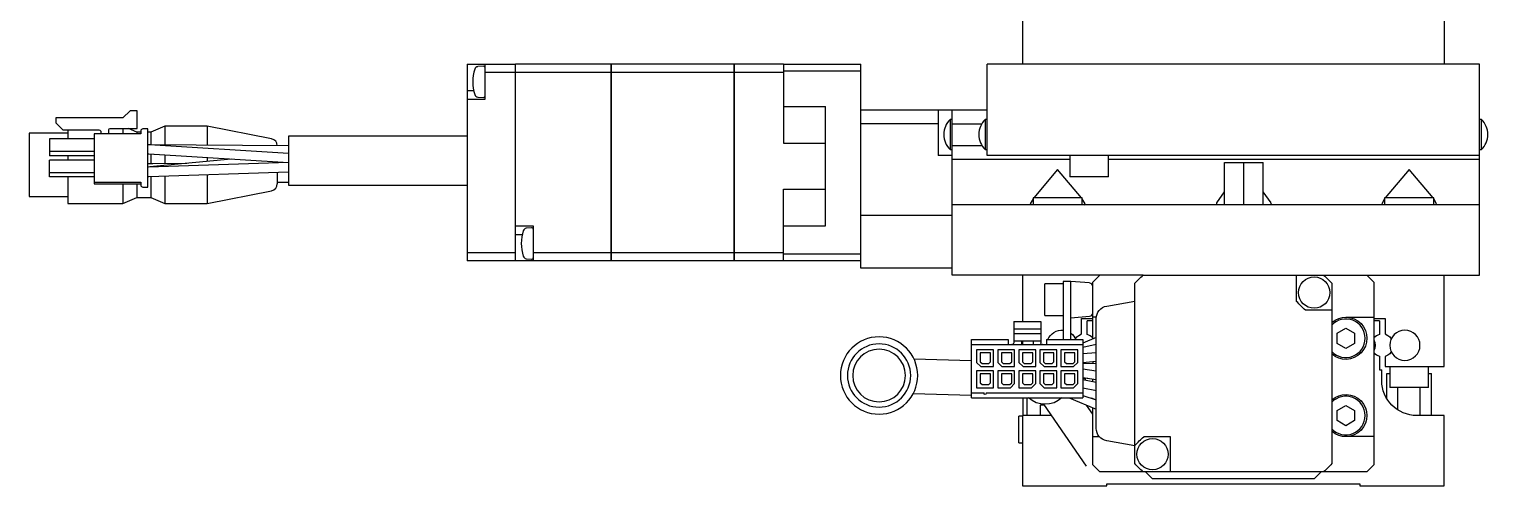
# Model space of a CAD drawing. Extents: x 0 to 994, y -8 to 791.
# Drawn here: x 0 to 207.5, y 253.1 to 318.1 of the extents above; entities that cross this region are included whole.
import ezdxf

# ---------------------------------------------------------------- set-up
doc = ezdxf.new("R2010")
doc.units = 0
doc.header["$LTSCALE"] = 0.5
doc.layers.add('MSM_CONTINUOUS', color=7, linetype='CONTINUOUS')

msp = doc.modelspace()

# ---------------------------------------------------------------- linework, layer by layer
at = {"layer": 'MSM_CONTINUOUS'}
for p, q in [((141.3, 323.14), (141.3, 313.14)), ((201.3, 323.14), (201.3, 313.14)), ((62.3, 313.14), (62.3, 285.14)), ((62.3, 313.14), (69.19, 313.14)), ((64.59, 312.87), (63.82, 312.8)), ((64.8, 313.14), (64.8, 308.14)), ((69.19, 311.98), (64.8, 311.98)), ((69.19, 285.14), (69.19, 313.14)), ((69.2, 313.13), (69.19, 313.13)), ((69.2, 311.98), (69.19, 311.98)), ((82.8, 313.14), (69.2, 313.14)), ((69.2, 285.14), (69.2, 313.14)), ((82.8, 311.98), (69.2, 311.98)), ((82.8, 285.14), (82.8, 313.14)), ((82.8, 313.13), (82.81, 313.13)), ((82.8, 311.98), (82.81, 311.98)), ((82.81, 313.14), (82.81, 285.14)), ((100.3, 313.14), (82.81, 313.14)), ((100.3, 311.98), (82.81, 311.98)), ((100.3, 285.14), (100.3, 313.14)), ((100.3, 313.13), (100.31, 313.13)), ((100.3, 311.98), (100.31, 311.98)), ((100.31, 313.14), (100.31, 285.14)), ((107.3, 313.14), (100.31, 313.14)), ((107.3, 311.98), (100.31, 311.98)), ((107.3, 313.14), (118.3, 313.14)), ((107.3, 313.14), (107.3, 301.9)), ((118.3, 312.14), (107.3, 312.14)), ((118.3, 284.14), (118.3, 313.14)), ((206.3, 313.14), (136.3, 313.14)), ((136.3, 300.14), (136.3, 313.14)), ((206.3, 283.14), (206.3, 313.14)), ((62.3, 309.39), (63.24, 309.39)), ((64.8, 308.14), (62.3, 308.14)), ((63.82, 308.47), (64.59, 308.41)), ((107.3, 307.14), (113.3, 307.14)), ((113.3, 290.14), (113.3, 307.14)), ((3.79, 305.5), (3.79, 304.8)), ((13.33, 305.5), (3.79, 305.5)), ((14.35, 306.52), (13.33, 305.5)), ((15.35, 306.52), (14.35, 306.52)), ((15.35, 303.99), (15.35, 306.52)), ((118.3, 306.64), (136.3, 306.64)), ((129.3, 306.64), (129.3, 300.14)), ((131.01, 305.29), (131.01, 300.99)), ((131.3, 305.29), (131.01, 305.29)), ((131.3, 283.14), (131.3, 306.64)), ((136.01, 305.29), (136.01, 300.99)), ((136.3, 305.29), (136.01, 305.29)), ((206.59, 305.29), (206.3, 305.29)), ((206.59, 300.99), (206.59, 305.29)), ((0, 303.34), (0, 294.34)), ((5.5, 303.34), (0, 303.34)), ((3.79, 304.8), (4.79, 303.8)), ((4.79, 303.8), (9.92, 303.8)), ((5.5, 303.8), (5.5, 302.51)), ((15.88, 303.24), (9.25, 303.24)), ((9.25, 303.24), (9.25, 296.13)), ((10.2, 303.52), (10.2, 303.24)), ((11.35, 303.24), (11.35, 303.84)), ((11.5, 303.99), (15.35, 303.99)), ((13.3, 303.99), (13.3, 303.24)), ((15.3, 303.49), (14.12, 303.99)), ((15.3, 303.49), (15.3, 303.24)), ((15.88, 303.49), (15.3, 303.49)), ((15.88, 303.65), (15.88, 303.24)), ((16.9, 303.95), (16.18, 303.95)), ((16.9, 295.67), (16.9, 303.95)), ((17.3, 303.49), (16.9, 303.49)), ((19.3, 304.34), (17.3, 303.49)), ((17.3, 303.49), (17.3, 301.66)), ((19.3, 304.34), (19.3, 301.67)), ((25.3, 304.34), (19.3, 304.34)), ((25.3, 304.34), (25.3, 301.62)), ((34.49, 302.53), (25.3, 304.34)), ((129.3, 304.64), (118.3, 304.64)), ((131.3, 304.67), (135.52, 304.67)), ((9.25, 302.51), (2.9, 302.51)), ((2.9, 302.51), (2.9, 300.11)), ((17.1, 301.68), (16.9, 301.69)), ((17.23, 301.69), (16.9, 301.69)), ((36.9, 300.44), (17.1, 301.68)), ((36.9, 301.53), (17.23, 301.69)), ((35.3, 301.55), (35.3, 301.55)), ((36.9, 302.91), (36.9, 295.91)), ((62.3, 302.91), (36.9, 302.91)), ((107.3, 301.9), (113.3, 301.9)), ((131.01, 300.99), (131.3, 300.99)), ((131.3, 301.6), (135.52, 301.6)), ((136.01, 300.99), (136.3, 300.99)), ((206.3, 300.99), (206.59, 300.99)), ((9.25, 300.71), (2.9, 300.71)), ((9.25, 300.11), (2.9, 300.11)), ((9.25, 299.51), (2.9, 299.51)), ((2.9, 297.11), (2.9, 299.51)), ((5.5, 300.11), (5.5, 299.51)), ((16.9, 300.39), (17.02, 300.38)), ((16.9, 300.38), (17.02, 300.37)), ((17.57, 298.99), (16.9, 298.99)), ((36.88, 299.14), (16.97, 298.49)), ((17.02, 300.38), (36.88, 299.14)), ((17.02, 300.37), (17.68, 300.34)), ((28.75, 299.65), (17.18, 298.52)), ((17.3, 300.36), (17.3, 298.99)), ((22.42, 299.03), (17.57, 298.99)), ((19.3, 300.24), (19.3, 299.01)), ((25.3, 299.86), (25.3, 299.31)), ((131.3, 300.14), (129.3, 300.14)), ((131.3, 299.64), (148.05, 299.64)), ((206.3, 300.14), (136.3, 300.14)), ((148.05, 300.14), (148.05, 297.14)), ((153.55, 297.14), (153.55, 300.14)), ((153.55, 299.64), (206.3, 299.64)), ((170.05, 293.14), (170.05, 299.14)), ((170.05, 299.14), (175.55, 299.14)), ((172.8, 293.14), (172.8, 299.14)), ((175.55, 293.14), (175.55, 299.14)), ((9.25, 297.71), (2.9, 297.71)), ((9.25, 297.11), (2.9, 297.11)), ((5.5, 297.11), (5.5, 293.34)), ((17.18, 298.52), (16.9, 298.5)), ((16.97, 298.49), (16.9, 298.49)), ((16.9, 297.19), (17.02, 297.19)), ((17.02, 297.19), (36.9, 297.84)), ((17.3, 297.2), (17.3, 294.19)), ((19.3, 297.27), (19.3, 293.34)), ((25.3, 297.46), (25.3, 293.34)), ((35.3, 297.79), (35.3, 296.13)), ((146.3, 298.14), (142.9, 294.14)), ((149.71, 294.14), (146.3, 298.14)), ((153.55, 297.14), (148.05, 297.14)), ((196.3, 298.14), (192.9, 294.14)), ((199.71, 294.14), (196.3, 298.14)), ((9.25, 296.38), (15.88, 296.38)), ((9.25, 296.13), (15.88, 296.13)), ((13.3, 296.13), (13.3, 293.34)), ((15.3, 296.13), (15.3, 294.19)), ((15.88, 296.38), (15.88, 295.97)), ((16.18, 295.67), (16.9, 295.67)), ((25.3, 293.34), (34.49, 295.14)), ((35.3, 296.34), (36.9, 296.34)), ((36.9, 295.91), (62.3, 295.91)), ((107.3, 285.14), (107.3, 295.37)), ((107.3, 295.37), (113.3, 295.37)), ((168.95, 293.44), (170.05, 294.97)), ((176.67, 293.4), (175.55, 294.97)), ((0, 294.34), (5.5, 294.34)), ((5.5, 293.34), (13.3, 293.34)), ((13.3, 293.34), (15.3, 294.19)), ((15.3, 294.19), (17.3, 294.19)), ((17.3, 294.19), (19.3, 293.34)), ((19.3, 293.34), (25.3, 293.34)), ((206.3, 293.14), (131.3, 293.14)), ((142.8, 294.01), (142.4, 293.26)), ((142.4, 293.26), (142.56, 293.14)), ((149.8, 294.14), (142.8, 294.14)), ((142.8, 294.14), (142.8, 293.14)), ((149.8, 293.14), (149.8, 294.14)), ((150.2, 293.26), (149.8, 294.01)), ((150.04, 293.14), (150.2, 293.26)), ((168.9, 293.26), (169.06, 293.14)), ((176.54, 293.14), (176.7, 293.26)), ((192.8, 294.01), (192.4, 293.26)), ((192.4, 293.26), (192.56, 293.14)), ((199.8, 294.14), (192.8, 294.14)), ((192.8, 294.14), (192.8, 293.14)), ((199.8, 293.14), (199.8, 294.14)), ((200.2, 293.26), (199.8, 294.01)), ((200.04, 293.14), (200.2, 293.26)), ((118.3, 291.64), (131.3, 291.64)), ((69.2, 290.14), (71.7, 290.14)), ((69.2, 288.89), (70.13, 288.89)), ((71.48, 289.87), (70.71, 289.8)), ((71.7, 290.14), (71.7, 285.14)), ((107.3, 290.14), (113.3, 290.14)), ((69.19, 286.29), (62.3, 286.29)), ((69.19, 285.14), (62.3, 285.14)), ((69.2, 286.3), (69.19, 286.3)), ((69.2, 285.15), (69.19, 285.15)), ((82.8, 285.14), (69.2, 285.14)), ((70.71, 285.47), (71.48, 285.41)), ((82.8, 286.29), (71.7, 286.29)), ((82.8, 286.3), (82.81, 286.3)), ((82.8, 285.15), (82.81, 285.15)), ((100.3, 286.29), (82.81, 286.29)), ((100.3, 285.14), (82.81, 285.14)), ((100.3, 286.3), (100.31, 286.3)), ((100.3, 285.15), (100.31, 285.15)), ((107.3, 286.29), (100.31, 286.29)), ((107.3, 285.14), (100.31, 285.14)), ((107.3, 286.14), (118.3, 286.14)), ((118.3, 285.14), (107.3, 285.14)), ((131.3, 284.14), (118.3, 284.14)), ((158.45, 283.14), (131.3, 283.14)), ((141.3, 283.14), (141.3, 276.52)), ((147.1, 282.24), (147.1, 273.95)), ((148.2, 282.24), (147.1, 282.24)), ((148.2, 273.95), (148.2, 282.24)), ((150.84, 282.01), (148.2, 282.24)), ((152.3, 283.14), (151.3, 282.14)), ((158.45, 283.14), (184.15, 283.14)), ((180.3, 279.39), (180.3, 283.14)), ((184.15, 283.14), (206.3, 283.14)), ((191.3, 282.14), (190.3, 283.14)), ((201.3, 270.14), (201.3, 283.14)), ((144.5, 277.39), (144.5, 281.89)), ((147.1, 281.89), (144.5, 281.89)), ((151.3, 274.03), (151.3, 282.14)), ((157.3, 256.29), (157.3, 281.98)), ((185.3, 281.98), (185.3, 256.29)), ((191.3, 282.14), (191.3, 256.14)), ((153.29, 278.73), (157.3, 279.44)), ((185.3, 278.14), (181.55, 278.14)), ((140.05, 276.52), (140.05, 273.49)), ((140.05, 276.52), (143.91, 276.52)), ((143.91, 276.52), (143.91, 273.49)), ((144.5, 277.39), (147.1, 277.39)), ((148.2, 277.04), (150.84, 277.27)), ((149.7, 276.94), (151.3, 276.94)), ((149.7, 274.75), (149.7, 276.94)), ((150.5, 274.67), (150.5, 276.64)), ((151.3, 276.64), (150.5, 276.64)), ((151.81, 277.14), (151.3, 277.14)), ((151.8, 261.32), (151.8, 276.96)), ((187.3, 277.14), (191.3, 277.14)), ((191.3, 276.94), (192.9, 276.94)), ((192.1, 276.64), (191.3, 276.64)), ((192.1, 276.64), (192.1, 274.67)), ((192.9, 276.94), (192.9, 274.75)), ((134.05, 265.67), (134.05, 273.95)), ((134.05, 273.95), (139.25, 273.95)), ((139.25, 273.95), (139.25, 273.24)), ((140.05, 275.5), (143.91, 275.5)), ((140.05, 274.8), (143.91, 274.8)), ((144.71, 273.95), (144.71, 273.24)), ((144.71, 273.95), (149.9, 273.95)), ((149.34, 274.54), (149.7, 274.75)), ((151.8, 274.24), (149.9, 273.43)), ((149.9, 273.95), (149.9, 265.67)), ((186.05, 274.86), (187.3, 275.58)), ((186.05, 273.42), (186.05, 274.86)), ((187.3, 275.58), (188.55, 274.86)), ((188.55, 274.86), (188.55, 273.42)), ((192.9, 274.75), (193.26, 274.54)), ((134.05, 273.24), (149.9, 273.24)), ((134.78, 272.51), (134.78, 270.71)), ((137.18, 272.51), (134.78, 272.51)), ((135.3, 272.06), (135.3, 270.81)), ((136.77, 272.06), (135.3, 272.06)), ((136.77, 270.81), (136.77, 272.06)), ((137.18, 270.11), (137.18, 272.51)), ((137.78, 272.51), (137.78, 270.71)), ((140.18, 272.51), (137.78, 272.51)), ((138.3, 272.06), (138.3, 270.81)), ((139.77, 272.06), (138.3, 272.06)), ((139.77, 270.81), (139.77, 272.06)), ((140.05, 273.8), (143.91, 273.8)), ((140.18, 270.11), (140.18, 272.51)), ((140.78, 272.51), (140.78, 270.71)), ((143.18, 272.51), (140.78, 272.51)), ((141.16, 273.8), (141.16, 273.24)), ((141.3, 273.8), (141.3, 273.24)), ((141.3, 272.06), (141.3, 270.81)), ((142.77, 272.06), (141.3, 272.06)), ((142.77, 270.81), (142.77, 272.06)), ((142.81, 273.8), (142.81, 273.24)), ((143.18, 270.11), (143.18, 272.51)), ((143.78, 272.51), (143.78, 270.71)), ((146.18, 272.51), (143.78, 272.51)), ((144.3, 272.06), (144.3, 270.81)), ((145.77, 272.06), (144.3, 272.06)), ((145.77, 270.81), (145.77, 272.06)), ((146.18, 270.11), (146.18, 272.51)), ((146.78, 272.51), (146.78, 270.11)), ((149.18, 272.51), (146.78, 272.51)), ((147.3, 272.06), (147.3, 270.81)), ((148.77, 272.06), (147.3, 272.06)), ((148.77, 270.81), (148.77, 272.06)), ((149.18, 270.71), (149.18, 272.51)), ((149.9, 272.89), (151.8, 273.31)), ((151.78, 272.07), (149.9, 271.92)), ((187.3, 272.69), (186.05, 273.42)), ((188.55, 273.42), (187.3, 272.69)), ((125.86, 271.21), (134.05, 270.99)), ((134.78, 270.71), (135.38, 270.11)), ((135.3, 270.81), (135.55, 270.56)), ((135.38, 270.11), (137.18, 270.11)), ((135.55, 270.56), (136.52, 270.56)), ((136.52, 270.56), (136.77, 270.81)), ((137.78, 270.71), (138.38, 270.11)), ((138.3, 270.81), (138.55, 270.56)), ((138.38, 270.11), (140.18, 270.11)), ((138.55, 270.56), (139.52, 270.56)), ((139.52, 270.56), (139.77, 270.81)), ((140.78, 270.71), (141.38, 270.11)), ((141.3, 270.81), (141.55, 270.56)), ((141.38, 270.11), (143.18, 270.11)), ((141.55, 270.56), (142.52, 270.56)), ((142.52, 270.56), (142.77, 270.81)), ((143.78, 270.71), (144.38, 270.11)), ((144.3, 270.81), (144.55, 270.56)), ((144.38, 270.11), (146.18, 270.11)), ((144.55, 270.56), (145.52, 270.56)), ((145.52, 270.56), (145.77, 270.81)), ((146.78, 270.11), (148.58, 270.11)), ((147.3, 270.81), (147.55, 270.56)), ((147.55, 270.56), (148.52, 270.56)), ((148.52, 270.56), (148.77, 270.81)), ((149.18, 270.71), (148.58, 270.11)), ((149.9, 270.71), (151.8, 270.87)), ((151.8, 270.55), (149.9, 270.51)), ((151.3, 270.83), (151.3, 270.54)), ((192.1, 271.6), (192.1, 269.64)), ((193.26, 271.74), (192.9, 271.53)), ((192.9, 271.53), (192.9, 270.14)), ((192.9, 270.14), (201.3, 270.14)), ((193.55, 270.14), (193.55, 267.14)), ((199.05, 267.14), (199.05, 270.14)), ((134.78, 269.51), (134.78, 267.11)), ((137.18, 269.51), (134.78, 269.51)), ((135.3, 269.06), (135.3, 267.81)), ((136.77, 269.06), (135.3, 269.06)), ((135.3, 267.81), (135.55, 267.56)), ((136.52, 267.56), (136.77, 267.81)), ((136.77, 267.81), (136.77, 269.06)), ((137.18, 267.11), (137.18, 269.51)), ((137.78, 269.51), (137.78, 267.11)), ((140.18, 269.51), (137.78, 269.51)), ((138.3, 269.06), (138.3, 267.81)), ((139.77, 269.06), (138.3, 269.06)), ((138.3, 267.81), (138.55, 267.56)), ((139.52, 267.56), (139.77, 267.81)), ((139.58, 267.11), (140.18, 267.71)), ((139.77, 267.81), (139.77, 269.06)), ((140.18, 267.71), (140.18, 269.51)), ((140.78, 269.51), (140.78, 267.11)), ((143.18, 269.51), (140.78, 269.51)), ((141.3, 269.06), (141.3, 267.81)), ((142.77, 269.06), (141.3, 269.06)), ((141.3, 267.81), (141.55, 267.56)), ((142.52, 267.56), (142.77, 267.81)), ((142.58, 267.11), (143.18, 267.71)), ((142.77, 267.81), (142.77, 269.06)), ((143.18, 267.71), (143.18, 269.51)), ((143.78, 269.51), (143.78, 267.71)), ((146.18, 269.51), (143.78, 269.51)), ((144.38, 267.11), (143.78, 267.71)), ((144.3, 269.06), (144.3, 267.81)), ((145.77, 269.06), (144.3, 269.06)), ((144.3, 267.81), (144.55, 267.56)), ((145.52, 267.56), (145.77, 267.81)), ((145.77, 267.81), (145.77, 269.06)), ((146.18, 267.11), (146.18, 269.51)), ((146.78, 269.51), (146.78, 267.11)), ((149.18, 269.51), (146.78, 269.51)), ((147.3, 269.06), (147.3, 267.81)), ((148.77, 269.06), (147.3, 269.06)), ((147.3, 267.81), (147.55, 267.56)), ((148.52, 267.56), (148.77, 267.81)), ((148.58, 267.11), (149.18, 267.71)), ((148.77, 267.81), (148.77, 269.06)), ((149.18, 267.71), (149.18, 269.51)), ((151.8, 269.47), (149.9, 269.75)), ((149.9, 268.54), (151.8, 268.26)), ((150.55, 268.44), (149.9, 268.39)), ((149.9, 268.25), (151.8, 267.88)), ((150.2, 268.41), (150.2, 268.19)), ((151.3, 267.98), (151.3, 268.33)), ((192.1, 269.64), (192.4, 269.64)), ((192.4, 268.14), (192.4, 269.64)), ((193.12, 265.55), (193.12, 269.14)), ((193.12, 269.14), (193.55, 269.14)), ((199.05, 269.14), (199.48, 269.14)), ((199.48, 263.14), (199.48, 269.14)), ((134.05, 265.99), (125.73, 266.21)), ((134.05, 266.38), (135.83, 266.38)), ((134.05, 265.67), (149.9, 265.67)), ((134.78, 267.11), (137.18, 267.11)), ((135.55, 267.56), (136.52, 267.56)), ((135.83, 266.28), (135.83, 266.38)), ((136.13, 266.38), (149.9, 266.38)), ((136.13, 266.38), (136.13, 266.28)), ((137.78, 267.11), (139.58, 267.11)), ((138.55, 267.56), (139.52, 267.56)), ((140.78, 267.11), (142.58, 267.11)), ((141.4, 263.14), (141.4, 265.67)), ((141.55, 267.56), (142.52, 267.56)), ((141.9, 265.67), (141.9, 263.14)), ((144.38, 267.11), (146.18, 267.11)), ((144.55, 267.56), (145.52, 267.56)), ((146.78, 267.11), (148.58, 267.11)), ((147.55, 267.56), (148.52, 267.56)), ((147.95, 265.67), (151.8, 264.03)), ((151.83, 266.66), (149.9, 267.02)), ((149.9, 266.01), (151.8, 265.4)), ((151.78, 265.35), (151.17, 265.61)), ((199.05, 267.14), (193.55, 267.14)), ((194.71, 263.92), (194.71, 267.14)), ((197.89, 263.14), (197.89, 267.14)), ((143.8, 264.64), (143.8, 263.14)), ((144.35, 264.64), (143.8, 264.64)), ((144.27, 264.75), (150.34, 255.92)), ((151.3, 263.35), (150.43, 264.62)), ((151.3, 265.55), (151.3, 265.56)), ((151.3, 256.14), (151.3, 264.25)), ((186.05, 263.86), (187.3, 264.58)), ((186.05, 262.42), (186.05, 263.86)), ((187.3, 264.58), (188.55, 263.86)), ((188.55, 263.86), (188.55, 262.42)), ((140.8, 259.24), (140.8, 263.04)), ((141.3, 263.04), (140.8, 263.04)), ((141.3, 263.14), (141.3, 253.14)), ((145.2, 263.14), (141.3, 263.14)), ((187.3, 261.69), (186.05, 262.42)), ((188.55, 262.42), (187.3, 261.69)), ((201.3, 263.14), (197.4, 263.14)), ((201.3, 253.14), (201.3, 263.14)), ((151.3, 260.14), (152.24, 260.14)), ((157.3, 258.84), (153.29, 259.55)), ((158.55, 260.14), (162.3, 260.14)), ((162.3, 260.14), (162.3, 255.14)), ((191.3, 260.14), (187.3, 260.14)), ((140.8, 259.24), (141.3, 259.24)), ((151.3, 256.14), (152.3, 255.14)), ((190.3, 255.14), (191.3, 256.14)), ((158.45, 255.14), (152.3, 255.14)), ((153.3, 253.44), (189.3, 253.44)), ((153.3, 253.14), (153.3, 253.44)), ((184.15, 255.14), (158.45, 255.14)), ((158.8, 255.14), (159.8, 254.14)), ((182.8, 254.14), (159.8, 254.14)), ((182.8, 254.14), (183.8, 255.14)), ((190.3, 255.14), (184.15, 255.14)), ((189.3, 253.44), (189.3, 253.14)), ((141.3, 253.14), (153.3, 253.14)), ((189.3, 253.14), (201.3, 253.14))]:
    msp.add_line(p, q, dxfattribs=at)
for centre in [(182.8, 280.64), (159.8, 257.64)]:
    msp.add_circle(centre, 2.23, dxfattribs=at)
at = {"layer": 'MSM_CONTINUOUS', "extrusion": (0, 0, -1)}
for centre, radius in [((-120.9, 268.84), 5.5), ((-195.7, 273.14), 2.15), ((-120.9, 268.84), 4.5), ((-120.9, 268.84), 3.75)]:
    msp.add_circle(centre, radius, dxfattribs=at)
at = {"layer": 'MSM_CONTINUOUS'}
for centre, radius, start, end in [((69.11, 310.64), 6, 162.3708, 197.6291), ((63.87, 312.3), 0.5, 95, 162.3708), ((64.61, 312.67), 0.2, 18.1949, 95), ((63.87, 308.97), 0.5, 197.6292, 265), ((64.61, 308.61), 0.2, 265, 341.8051), ((133.1, 303.14), 3, 134.22, 225.78), ((138.1, 303.14), 3, 134.22, 225.78), ((204.5, 303.14), 3, 314.22, 45.78), ((16.18, 303.65), 0.3, 90, 180), ((34.3, 301.55), 1, 0, 78.8813), ((16.18, 295.97), 0.3, 180, 270), ((34.3, 296.13), 1, 281.1187, 0), ((169.77, 293.12), 0.878, 158.7485, 171.0152), ((174.29, 292.79), 2.46, 10.957, 14.1724), ((76, 287.64), 6, 162.3708, 197.6291), ((70.76, 289.3), 0.5, 95, 162.3708), ((71.5, 289.67), 0.2, 0, 95), ((70.76, 285.97), 0.5, 197.6292, 265), ((71.5, 285.61), 0.2, 265, 360), ((150.8, 281.51), 0.5, 0, 85), ((150.8, 277.77), 0.5, 275, 0), ((187.3, 274.14), 2.75, 223.3418, 136.6582), ((150.1, 273.14), 1.59, 40.8954, 75.406), ((192.5, 273.14), 1.59, 104.594, 139.1046), ((192.5, 273.14), 1.59, 220.8954, 255.406), ((187.3, 263.14), 2.75, 223.3418, 136.6582)]:
    msp.add_arc(centre, radius, start, end, dxfattribs=at)
at = {"layer": 'MSM_CONTINUOUS', "extrusion": (0, 0, -1)}
for centre, radius, start, end in [((-9.92, 303.52), 0.28, 90, 180), ((-11.5, 303.84), 0.15, 0, 90), ((-171.3, 269.14), 19, 42.5374, 47.4626), ((-171.3, 269.14), 19, 132.5374, 137.4636), ((-153.6, 276.96), 1.8, 360, 80), ((-194.35, 292.18), 19, 312.3336, 317.6664), ((-187.3, 274.14), 3, 48.1897, 311.8103), ((-146.9, 273.14), 2.15, 22.1801, 95.3375), ((-146.9, 273.14), 2.15, 127.2037, 157.8199), ((-150.21, 273.02), 1.75, 37.5649, 60), ((-189.3, 273.14), 2.15, 158.4711, 201.5289), ((-192.39, 273.02), 1.75, 120, 142.4351), ((-139.8, 273.49), 0.25, 180, 270), ((-144.16, 273.49), 0.25, 270, 360), ((-192.39, 273.25), 1.75, 217.5649, 240), ((-197.4, 268.14), 5, 270, 0), ((-135.98, 266.28), 0.15, 180, 360), ((-144.53, 268.24), 3.5, 227.2067, 312.7933), ((-187.3, 263.14), 3, 48.1897, 311.8103), ((-145.2, 268.14), 5, 267.9642, 270), ((-153.6, 261.32), 1.8, 280, 360), ((-171.35, 246.09), 19, 42.3336, 47.6664), ((-171.3, 269.14), 19, 312.5364, 317.4626), ((-171.3, 269.14), 19, 222.5364, 227.4636)]:
    msp.add_arc(centre, radius, start, end, dxfattribs=at)

doc.saveas('drawing.dxf')
